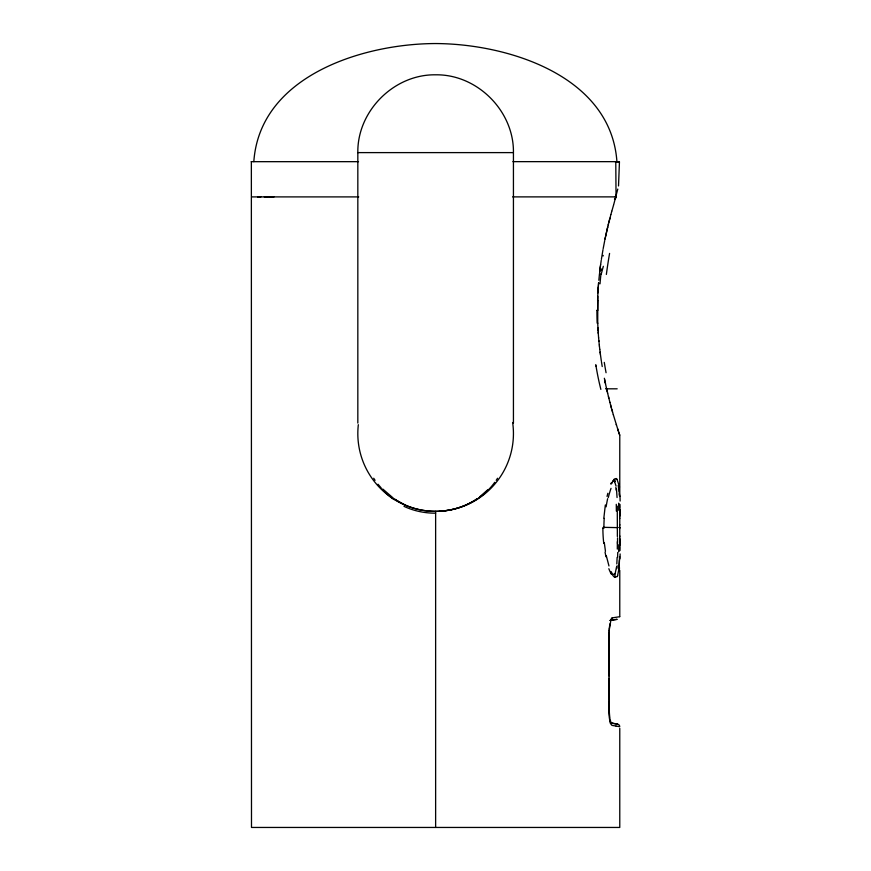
<?xml version="1.0" encoding="UTF-8"?>
<svg xmlns="http://www.w3.org/2000/svg" width="871" height="871" viewBox="0 0 871 871"><rect width="100%" height="100%" fill="white"/><g stroke="black" fill="none" stroke-linecap="round" stroke-linejoin="round"><path stroke-width="1.31" d="M619.771 728.374L619.771 827.45L251.49 827.45L251.36 161.679M609.025 689.015L609.025 664.671M609.036 700.85L609.025 706.316M609.036 678.269L609.058 709.723M609.025 675.961L609.079 632.64M617.376 536.536L617.278 506.171M619.771 616.701L619.771 570.363M619.76 537.015L619.76 535.861M617.365 541.588L617.31 549.1M619.738 543.21L619.76 527.358L619.15 527.358M619.738 543.787L619.738 542.666M619.738 543.526L619.727 546.084M619.727 545.257L619.684 550.81M619.706 548.055L619.717 546.955M619.695 548.621L619.684 550.537M609.047 633.892L609.047 633.99A19.75 5.095 -90 0 0 609.036 635.144L609.036 664.366M619.586 556.525L618.889 568.502M609.069 632.945L609.134 631.257A7.926 2.036 90 0 1 609.177 630.343L611.007 619.477A11.454 2.461 -88 0 1 612.215 617.887L619.673 616.712M597.604 300.419L598.018 291.132M617.147 557.342L616.81 563.951M619.477 560.129L619.172 565.921M609.134 631.333L609.21 630.06M597.767 296.347L597.735 323.37M619.455 161.756L618.519 185.948M597.931 292.874L598.083 289.945M598.061 290.566L598.148 289.063M598.159 288.758L598.225 287.876M598.137 289.412L598.29 287.114M603.843 518.125L605.334 504.973M253.82 161.658C259.83 75.875 362.739 43.757 435.369 43.55C508 43.757 610.909 75.875 616.918 161.658L619.412 161.756L617.18 161.668M598.246 287.582L598.377 285.96M598.323 286.396L598.638 282.542M598.41 285.22L598.464 284.632M609.265 629.287L609.319 628.557M598.508 284.044L598.551 283.456M609.341 628.296L609.406 627.566M598.845 280.266L599.52 273.516M357.829 423.077L357.829 152.61C357.197 110.998 394.019 74.177 435.631 74.808C477.232 74.177 514.053 110.998 513.433 152.61L513.433 423.077M609.428 627.338L609.896 623.897M618.867 569.188L617.713 575.067M616.516 567.043L615.329 572.693M600.184 267.985L599.651 272.405L600.609 264.621M600.239 267.397L600.457 265.731M600.609 264.697L601.23 260.375M601.393 259.308L602.982 249.705M603.168 248.66L604.746 240.45M605.029 239.013L605.236 238.044M604.953 239.46L605.432 237.097M605.367 237.478L607.087 229.672M605.574 236.498L607.294 228.768M617.779 189.083L613.62 204.925M607.174 229.356L607.773 226.841M607.392 228.431L607.61 227.516M607.664 227.211L608.198 225.023M607.043 496.416L607.86 493.269M608.208 225.034L608.524 223.727M608.35 224.38L610.887 214.614M608.894 222.247L609.058 221.615M609.21 220.994L609.95 218.142M610.985 214.233L611.801 211.261M611.899 210.913L613.522 205.24M610.691 620.392L610.898 619.76M615.176 574.925L614.621 576.199M610.974 484.265L611.867 482.425M497.57 478.244L496.198 480.302M616.984 576.526L614.904 577.092M614.686 573.935L612.738 574.599L611.115 571.605M494.75 482.294C472.692 513.019 425.886 520.531 394.857 499.17M613.903 479.355L616.276 478.495M487.716 489.807L479.616 496.906M477.221 498.626C466.094 506.28 452.778 510.591 439.322 511.223M612.727 481.042L613.881 481.075A46.664 7.632 -81.1 0 1 614.599 481.946M612.215 617.898A2.591 2.526 80.9 0 1 610.092 620.457L612.052 620.152M613.576 619.902L614.088 619.825M613.707 619.88L613.097 619.978M610.092 620.457L617.147 619.325L615.329 619.619M603.603 528.12L603.059 528.109M619.717 527.619L619.15 527.619M267.724 196.911L251.567 196.9M258.829 196.9L257.99 196.9L259.253 196.9M264.283 196.9L273.973 196.9M615.242 196.879L616.047 196.879L615.775 161.658L616.722 161.668M259.003 196.9L260.865 196.9M357.829 152.61L513.433 152.61M251.229 161.679L358.514 161.668M512.899 161.647L616.679 161.658M358.721 196.9L268.812 196.9M512.605 196.89L616.037 196.879A2.591 2.308 15.7 0 1 614.48 199.089M597.038 310.316L597.604 310.326M605.585 388.814L617.18 388.814M617.615 527.63L603.211 527.325M615.002 161.636L615.775 161.636M617.626 161.679L618.573 161.723M616.047 726.055L619.727 726.686A2.591 2.591 0 0 0 617.615 724.139L610.898 722.974L611.758 723.126M617.419 724.106L610.266 722.876M615.939 726.033L612.313 725.423A21.296 4.518 86.5 0 1 612.139 725.445L612.073 725.358A11.584 2.526 88.5 0 1 610.865 723.583M404.808 504.897L394.378 499.192M393.235 498.06L382.87 489.099M381.215 487.978L378.014 484.243M614.632 481.772L616.08 486.083M373.692 478.244L375.063 480.302M617.027 479.235L618.486 483.786M614.545 479.377L615.372 481.402M619.771 496.448L619.771 435.282L619.009 432.996M619.281 433.823L619.717 435.119M618.671 432.005L618.356 431.036M618.737 432.179L619.15 433.431M618.149 430.405L618.497 431.428M617.855 429.49L618.225 430.612M617.615 428.75L617.931 429.708M608.971 565.965L606.314 555.785M617.702 428.989L613.326 414.738M616.254 424.46L616.45 425.081M613.326 414.759L612.509 411.918M612.248 411.003L612.574 412.125M612.324 411.221L611.856 409.62M611.932 409.838L611.409 407.955M611.202 407.247L611.464 408.205M611.279 407.476L610.8 405.777M610.538 404.775L610.876 406.006M610.615 405.015L609.863 402.239M609.94 402.478L607.566 392.973M608.851 398.265L608.437 396.632M607.49 392.701L606.499 388.335M607.501 392.69L607.631 393.278M607.218 391.558L606.956 390.404M610.288 721.395L609.656 717.813M605.443 383.534L606.488 388.346M605.497 383.85L605.182 382.304M605.051 381.683L605.236 382.619M604.931 381.063L605.105 382.01M604.975 381.389L604.354 378.254M604.735 380.137L604.605 379.506M605.443 551.158L604.311 542.785M602.22 366.549L601.458 361.824M601.36 361.138L600.337 353.866M600.369 354.236L599.771 349.282M600.097 352.124L600.184 352.831M616.461 488.707L617.071 497.537M599.749 349.293L599.444 346.418M618.867 486.562L619.477 495.109M599.433 346.44L599.292 344.992M599.281 345.003L598.617 337.752M598.856 340.67L598.921 341.399M598.595 337.763L598.203 332.254M619.15 489.121L619.325 491.767M598.268 333.375L597.702 323.01M598.105 330.784L598.061 330.044M598.018 329.303L597.942 327.823M619.39 493.607L619.477 495.871M609.069 710.29L609.069 710.115A21.35 5.509 90 0 1 609.025 708.123L609.025 706.686M619.684 504.167L619.706 507.739M619.673 504.451L619.695 506.356M619.706 506.911L619.727 509.437M619.727 509.742L619.738 511.723M619.727 508.882L619.727 510.286M619.738 511.179L619.76 518.506M619.76 517.951L619.76 525.169M609.036 699.391L609.025 690.17M619.76 524.603L619.76 528.534M435.631 511.375L435.631 827.45M610.56 723.627A18.356 4.703 90 0 1 608.818 710.344M618.66 503.166A49.407 2.733 -89 0 1 618.726 510.286M618.236 485.278A49.397 6.5 -84.9 0 1 618.562 488.228M616.254 478.593A50.017 7.763 -81.6 0 1 616.984 479.486M611.801 483.34A51.4 8.122 -81.3 0 1 613.848 479.91M608.296 497.537A51.465 8.895 -83.3 0 1 611.028 488.337M606.118 506.824A49.701 11.443 -87.4 0 1 607.631 498.691M603.897 528.12A46.936 14.437 -89.9 0 1 604.202 518.365M603.755 543.395A47.295 15.297 -90 0 1 602.874 528.153M619.118 484.222A49.244 6.413 -85 0 1 619.477 487.303M619.989 496.013A49.375 3.528 -88.5 0 1 620.119 501.043M619.934 509.971A49.418 1.263 -89.8 0 1 619.956 516.187M603.211 255.41A114.95 2.047 -80.1 0 1 603.113 255.987M610.952 722.462A12.575 2.667 86 0 1 610.462 720.6M609.798 717.388A20.577 4.921 89.6 0 1 609.254 709.669M601.142 274.441A119.077 2.787 -75.3 0 1 603.331 266.308M606.358 274.452A127.917 25.139 -85.6 0 1 609.58 253.407M600.01 283.837A125.609 40.458 -89.3 0 1 600.979 273.744M597.691 310.326A123.551 46.043 -90 0 1 597.844 300.473M597.168 323.163A123.606 46.675 90 0 1 596.907 310.326M605.987 556.776A49.887 13.163 88.8 0 1 605.062 552.062M611.126 573.76A51.912 10.071 85.2 0 1 608.84 568.709M614.926 577.299A51.051 8.122 81.7 0 1 613.032 575.677M617.746 575.524A49.484 7.632 81.7 0 1 617.06 576.678M619.499 567.75A49.146 6.369 85.1 0 1 619.139 570.864M620.119 553.945A49.342 3.473 88.5 0 1 620 558.997M619.956 538.724A49.407 1.23 89.8 0 1 619.934 544.963M618.737 544.691A49.364 2.689 89.1 0 1 618.671 551.8M618.573 566.825A49.288 6.445 84.9 0 1 618.53 567.348M600.87 389.391A127.885 37.377 88.6 0 1 595.775 364.579M606.064 372.734A128.146 27.088 86.2 0 1 604.278 362.39M435.62 513.171A68.918 63.028 -4 0 1 403.981 506.356M394.095 499.584A76.071 73.251 -45.4 0 1 382.162 489.252M596.102 366.016A102.495 0.577 72.8 0 1 596.21 366.375M616.276 504.309A46.838 2.733 -89 0 1 616.352 511.081M615.851 487.39A46.305 6.445 -84.6 0 1 616.178 490.166M610.93 483.405A48.177 7.981 -80.7 0 1 611.159 483.067M601.034 270.369A115.691 2.635 -75.1 0 1 601.415 268.965M612.465 574.718A47.742 7.991 81.2 0 1 611.943 574.457M611.159 573.793A47.742 7.991 81.2 0 1 611.039 573.662M615.416 573.096A46.174 7.512 81.1 0 1 614.73 574.163M617.147 565.725A46.196 6.326 84.7 0 1 616.788 568.676M617.724 552.464A46.838 3.44 88.4 0 1 617.615 557.255M617.55 537.897A47.121 1.252 89.8 0 1 617.528 543.667M512.649 422.5A77.802 77.802 0 0 1 436.741 511.364A77.802 77.802 0 0 1 358.329 424.7"/></g></svg>
